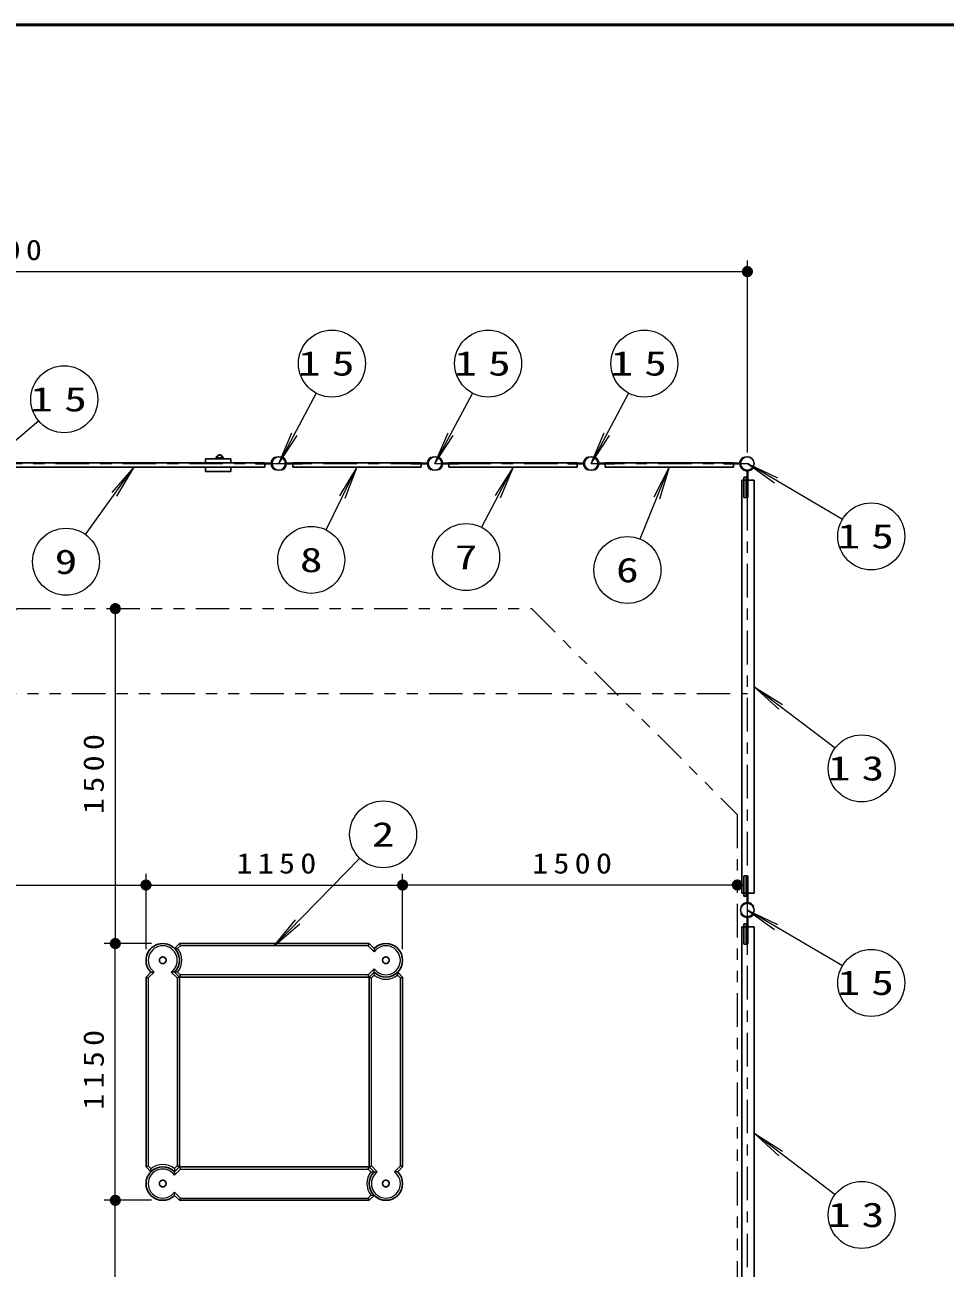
# Model space of a CAD drawing. Units: millimetres on the paper, scale 1:50. Extents: x -385 to 0, y -297 to 267.
# Drawn here: x -248.3 to -165.8, y 155.6 to 267 of the extents above; entities that cross this region are included whole.
import ezdxf
from ezdxf.enums import TextEntityAlignment as Align

# ---------------------------------------------------------------- set-up
doc = ezdxf.new("R2010")
doc.units = ezdxf.units.MM
for name, pattern in [('USER1', [4.5, 2.5, -2]), ('USER2', [6, 3, -1, 1, -1]), ('USER3', [8, 3, -1, 1, -1, 1, -1])]:
    doc.linetypes.add(name, pattern=pattern)
doc.layers.add('LY_1', color=7, linetype='Continuous', lineweight=25)
doc.styles.add('ＭＳ ゴシック', font='')
doc.styles.get('ＭＳ ゴシック').set_extended_font_data('MS Gothic')

# ---------------------------------------------------------------- blocks, each defined once
blk = doc.blocks.new('filled_dot')
at = {"color": 0, "linetype": 'Continuous', "lineweight": -2, "const_width": 1.25}
blk.add_lwpolyline([(-0.625, 0, 1), (0.625, 0, 1)], format="xyb", close=True, dxfattribs=at)

msp = doc.modelspace()

# ---------------------------------------------------------------- linework, layer by layer
at = {"layer": 'LY_1', "lineweight": 50}
msp.add_line((0, 267), (-385, 267), dxfattribs=at)
at = {"layer": 'LY_1', "lineweight": 13}
for p, q in [((-183.557, 228.706), (-183.557, 245.899)), ((-317.557, 244.899), (-183.557, 244.899)), ((-222.202, 234.012), (-225.557, 227.706)), ((-208.202, 234.012), (-211.557, 227.706)), ((-194.202, 234.012), (-197.557, 227.706)), ((-247.071, 231.516), (-251.557, 227.706)), ((-225.557, 227.706), (-224.384, 230.467)), ((-225.557, 227.706), (-223.923, 230.221)), ((-211.557, 227.706), (-210.384, 230.467)), ((-211.557, 227.706), (-209.923, 230.221)), ((-197.557, 227.706), (-196.384, 230.467)), ((-197.557, 227.706), (-195.923, 230.221)), ((-242.879, 221.349), (-238.557, 227.374)), ((-238.557, 227.374), (-240.512, 225.098)), ((-238.557, 227.374), (-240.087, 224.793)), ((-221.323, 221.768), (-218.557, 227.374)), ((-218.557, 227.374), (-220.114, 224.809)), ((-218.557, 227.374), (-219.645, 224.578)), ((-207.378, 221.983), (-204.557, 227.374)), ((-204.557, 227.374), (-206.174, 224.847)), ((-204.557, 227.374), (-205.711, 224.604)), ((-193.177, 220.946), (-190.557, 227.374)), ((-190.557, 227.374), (-191.927, 224.705)), ((-190.557, 227.374), (-191.443, 224.507)), ((-183.557, 227.706), (-181.113, 225.967)), ((-183.557, 227.706), (-180.848, 226.417)), ((-175.037, 222.701), (-183.557, 227.706)), ((-240.207, 214.706), (-240.207, 184.706)), ((-182.957, 207.706), (-180.733, 205.692)), ((-182.957, 207.706), (-180.417, 206.109)), ((-175.702, 202.206), (-182.957, 207.706)), ((-218.299, 192.344), (-225.957, 184.506)), ((-237.457, 184.206), (-237.457, 190.948)), ((-214.457, 184.206), (-214.457, 190.948)), ((-267.457, 189.948), (-237.457, 189.948)), ((-237.457, 189.948), (-214.457, 189.948)), ((-184.457, 189.948), (-214.457, 189.948)), ((-183.557, 187.706), (-181.113, 185.967)), ((-183.557, 187.706), (-180.848, 186.417)), ((-175.037, 182.701), (-183.557, 187.706)), ((-225.957, 184.506), (-224.056, 186.826)), ((-225.957, 184.506), (-223.682, 186.461)), ((-236.957, 184.706), (-241.207, 184.706)), ((-240.207, 161.706), (-240.207, 184.706)), ((-234.622, 184.258), (-234.374, 184.506)), ((-234.374, 184.506), (-234.457, 184.706)), ((-217.54, 184.506), (-234.374, 184.506)), ((-217.457, 184.706), (-217.54, 184.506)), ((-217.007, 183.972), (-217.54, 184.506)), ((-217.018, 184.266), (-217.007, 183.972)), ((-237.457, 181.706), (-237.257, 181.623)), ((-236.724, 182.156), (-237.257, 181.623)), ((-237.257, 181.623), (-237.257, 164.788)), ((-237.018, 182.145), (-236.724, 182.156)), ((-234.896, 182.145), (-235.19, 182.156)), ((-235.19, 182.156), (-234.657, 181.623)), ((-234.622, 182.153), (-234.896, 182.145)), ((-234.457, 181.706), (-234.657, 181.623)), ((-234.657, 181.623), (-234.657, 164.788)), ((-234.622, 182.153), (-234.374, 181.906)), ((-217.54, 181.906), (-234.374, 181.906)), ((-217.007, 182.439), (-217.54, 181.906)), ((-217.457, 181.706), (-217.54, 181.906)), ((-217.009, 181.87), (-217.257, 181.623)), ((-217.257, 164.788), (-217.257, 181.623)), ((-217.018, 182.145), (-217.007, 182.439)), ((-217.009, 181.87), (-217.018, 182.145)), ((-214.905, 181.87), (-214.657, 181.623)), ((-214.657, 181.623), (-214.457, 181.706)), ((-214.657, 164.788), (-214.657, 181.623)), ((-182.957, 167.706), (-180.733, 165.692)), ((-182.957, 167.706), (-180.417, 166.109)), ((-175.702, 162.206), (-182.957, 167.706)), ((-237.257, 164.788), (-237.457, 164.706)), ((-237.009, 164.541), (-237.257, 164.788)), ((-234.907, 163.972), (-234.374, 164.506)), ((-234.896, 164.266), (-234.907, 163.972)), ((-234.905, 164.541), (-234.657, 164.788)), ((-234.905, 164.541), (-234.896, 164.266)), ((-234.457, 164.706), (-234.374, 164.506)), ((-234.374, 164.506), (-217.54, 164.506)), ((-217.292, 164.258), (-217.54, 164.506)), ((-217.457, 164.706), (-217.257, 164.788)), ((-217.292, 164.258), (-217.018, 164.266)), ((-216.724, 164.255), (-217.257, 164.788)), ((-217.018, 164.266), (-216.724, 164.255)), ((-215.19, 164.255), (-214.657, 164.788)), ((-214.896, 164.266), (-215.19, 164.255)), ((-214.457, 164.706), (-214.657, 164.788)), ((-236.957, 161.706), (-241.207, 161.706)), ((-240.207, 131.706), (-240.207, 161.706)), ((-234.896, 162.145), (-234.907, 162.439)), ((-234.907, 162.439), (-234.374, 161.906)), ((-234.457, 161.706), (-234.374, 161.906)), ((-234.374, 161.906), (-217.54, 161.906)), ((-217.292, 162.153), (-217.54, 161.906)), ((-217.54, 161.906), (-217.457, 161.706))]:
    msp.add_line(p, q, dxfattribs=at)
at = {"layer": 'LY_1'}
for p, q in [((-231.087, 228.383), (-231.087, 228.204)), ((-231.05, 228.391), (-231.05, 228.204)), ((-230.674, 228.391), (-230.674, 228.204)), ((-230.637, 228.383), (-230.637, 228.204)), ((-250.307, 227.754), (-226.807, 227.754)), ((-250.307, 227.374), (-226.807, 227.374)), ((-232.138, 228.134), (-229.862, 228.134)), ((-232.138, 227.754), (-232.138, 228.134)), ((-232.138, 226.994), (-232.138, 227.374)), ((-231.087, 228.296), (-231.077, 228.204)), ((-231.087, 228.204), (-230.637, 228.204)), ((-230.946, 228.204), (-230.946, 228.134)), ((-230.778, 228.204), (-230.778, 228.134)), ((-230.637, 228.296), (-230.647, 228.204)), ((-229.862, 227.754), (-229.862, 228.134)), ((-229.862, 226.994), (-229.862, 227.374)), ((-226.226, 227.738), (-227.657, 227.738)), ((-227.657, 227.738), (-227.657, 227.674)), ((-226.223, 227.674), (-227.657, 227.674)), ((-226.807, 227.374), (-226.807, 227.754)), ((-225.868, 228.224), (-225.9, 228.28)), ((-225.246, 228.224), (-225.214, 228.28)), ((-224.891, 227.674), (-223.457, 227.674)), ((-224.888, 227.738), (-223.457, 227.738)), ((-224.307, 227.754), (-212.807, 227.754)), ((-224.307, 227.374), (-224.307, 227.754)), ((-224.307, 227.374), (-212.807, 227.374)), ((-223.457, 227.738), (-223.457, 227.674)), ((-212.226, 227.738), (-213.657, 227.738)), ((-213.657, 227.738), (-213.657, 227.674)), ((-212.223, 227.674), (-213.657, 227.674)), ((-212.807, 227.374), (-212.807, 227.754)), ((-211.868, 228.224), (-211.9, 228.28)), ((-211.246, 228.224), (-211.214, 228.28)), ((-210.891, 227.674), (-209.457, 227.674)), ((-210.888, 227.738), (-209.457, 227.738)), ((-210.307, 227.754), (-198.807, 227.754)), ((-210.307, 227.374), (-210.307, 227.754)), ((-210.307, 227.374), (-198.807, 227.374)), ((-209.457, 227.738), (-209.457, 227.674)), ((-198.226, 227.738), (-199.657, 227.738)), ((-199.657, 227.738), (-199.657, 227.674)), ((-198.223, 227.674), (-199.657, 227.674)), ((-198.807, 227.374), (-198.807, 227.754)), ((-197.868, 228.224), (-197.9, 228.28)), ((-197.246, 228.224), (-197.214, 228.28)), ((-196.891, 227.674), (-195.457, 227.674)), ((-196.888, 227.738), (-195.457, 227.738)), ((-196.307, 227.754), (-184.807, 227.754)), ((-196.307, 227.374), (-196.307, 227.754)), ((-196.307, 227.374), (-184.807, 227.374)), ((-195.457, 227.738), (-195.457, 227.674)), ((-184.226, 227.738), (-185.657, 227.738)), ((-185.657, 227.738), (-185.657, 227.674)), ((-184.223, 227.674), (-185.657, 227.674)), ((-184.807, 227.374), (-184.807, 227.754)), ((-184.076, 227.394), (-184.131, 227.362)), ((-183.868, 228.224), (-183.9, 228.28)), ((-183.038, 227.394), (-182.983, 227.362)), ((-232.138, 226.994), (-229.862, 226.994)), ((-225.868, 227.187), (-225.9, 227.131)), ((-225.246, 227.187), (-225.214, 227.131)), ((-211.868, 227.187), (-211.9, 227.131)), ((-211.246, 227.187), (-211.214, 227.131)), ((-197.868, 227.187), (-197.9, 227.131)), ((-197.246, 227.187), (-197.214, 227.131)), ((-184.057, 226.203), (-184.057, 189.208)), ((-184.057, 226.203), (-182.957, 226.203)), ((-183.868, 227.187), (-183.9, 227.131)), ((-183.889, 226.412), (-183.889, 224.712)), ((-183.629, 226.472), (-183.829, 226.472)), ((-183.669, 224.772), (-183.669, 226.361)), ((-183.669, 226.361), (-183.589, 226.361)), ((-183.589, 227.037), (-183.589, 224.782)), ((-183.525, 227.037), (-183.525, 224.782)), ((-182.957, 226.203), (-182.957, 189.208)), ((-183.549, 224.652), (-183.829, 224.652)), ((-183.549, 224.772), (-183.669, 224.772)), ((-183.525, 224.782), (-183.589, 224.782)), ((-183.509, 224.732), (-183.509, 224.692)), ((-183.889, 189), (-183.889, 190.7)), ((-183.549, 190.76), (-183.829, 190.76)), ((-183.669, 190.64), (-183.669, 189.05)), ((-183.549, 190.64), (-183.669, 190.64)), ((-183.589, 188.375), (-183.589, 190.63)), ((-183.525, 190.63), (-183.589, 190.63)), ((-183.525, 188.375), (-183.525, 190.63)), ((-183.509, 190.68), (-183.509, 190.72)), ((-184.057, 189.208), (-182.957, 189.208)), ((-183.629, 188.94), (-183.829, 188.94)), ((-183.669, 189.05), (-183.589, 189.05)), ((-184.076, 188.017), (-184.131, 188.049)), ((-184.076, 187.394), (-184.131, 187.362)), ((-183.038, 188.017), (-182.983, 188.049)), ((-183.038, 187.394), (-182.983, 187.362)), ((-184.057, 186.203), (-184.057, 149.208)), ((-184.057, 186.203), (-182.957, 186.203)), ((-183.889, 186.412), (-183.889, 184.712)), ((-183.629, 186.472), (-183.829, 186.472)), ((-183.669, 184.772), (-183.669, 186.361)), ((-183.669, 186.361), (-183.589, 186.361)), ((-183.589, 187.037), (-183.589, 184.782)), ((-183.525, 187.037), (-183.525, 184.782)), ((-182.957, 186.203), (-182.957, 149.208)), ((-234.896, 184.266), (-234.457, 184.706)), ((-234.622, 184.258), (-234.896, 184.266)), ((-217.457, 184.706), (-234.457, 184.706)), ((-217.018, 184.266), (-217.457, 184.706)), ((-183.549, 184.652), (-183.829, 184.652)), ((-183.549, 184.772), (-183.669, 184.772)), ((-183.525, 184.782), (-183.589, 184.782)), ((-183.509, 184.732), (-183.509, 184.692)), ((-237.018, 182.145), (-237.457, 181.706)), ((-237.457, 181.706), (-237.457, 164.706)), ((-234.896, 182.145), (-234.457, 181.706)), ((-234.374, 181.906), (-234.457, 181.706)), ((-217.457, 181.706), (-234.457, 181.706)), ((-234.457, 181.706), (-234.457, 164.706)), ((-217.018, 182.145), (-217.457, 181.706)), ((-217.257, 181.623), (-217.457, 181.706)), ((-217.457, 164.706), (-217.457, 181.706)), ((-214.905, 181.87), (-214.896, 182.145)), ((-214.896, 182.145), (-214.457, 181.706)), ((-214.457, 164.706), (-214.457, 181.706)), ((-237.018, 164.266), (-237.457, 164.706)), ((-237.009, 164.541), (-237.018, 164.266)), ((-234.896, 164.266), (-234.457, 164.706)), ((-234.657, 164.788), (-234.457, 164.706)), ((-234.457, 164.706), (-217.457, 164.706)), ((-217.54, 164.506), (-217.457, 164.706)), ((-217.018, 164.266), (-217.457, 164.706)), ((-214.896, 164.266), (-214.457, 164.706)), ((-234.896, 162.145), (-234.457, 161.706)), ((-234.457, 161.706), (-217.457, 161.706)), ((-217.018, 162.145), (-217.457, 161.706)), ((-217.292, 162.153), (-217.018, 162.145))]:
    msp.add_line(p, q, dxfattribs=at)
at = {"layer": 'LY_1', "linetype": 'USER2', "lineweight": 13}
for p in [(-317.557, 227.706), (-183.557, 107.706)]:
    msp.add_line(p, (-183.557, 227.706), dxfattribs=at)
at = {"layer": 'LY_1', "linetype": 'USER3', "lineweight": 13}
msp.add_line((-260.092, 207.101), (-183.557, 207.101), dxfattribs=at)
at = {"layer": 'LY_1'}
for points in [[(-230.537, 228.134), (-230.54, 228.179), (-230.548, 228.223), (-230.561, 228.266), (-230.58, 228.307), (-230.604, 228.344), (-230.632, 228.378), (-230.664, 228.408), (-230.699, 228.433), (-230.737, 228.453), (-230.778, 228.468), (-230.819, 228.477), (-230.862, 228.48), (-230.904, 228.477), (-230.946, 228.468), (-230.986, 228.453), (-231.024, 228.433), (-231.06, 228.408), (-231.092, 228.378), (-231.12, 228.344), (-231.143, 228.307), (-231.162, 228.266), (-231.176, 228.223), (-231.184, 228.179), (-231.187, 228.134)], [(-230.674, 228.391), (-230.716, 228.42), (-230.762, 228.442), (-230.811, 228.455), (-230.862, 228.46), (-230.912, 228.455), (-230.961, 228.442), (-231.007, 228.42), (-231.05, 228.391)]]:
    msp.add_lwpolyline(points, dxfattribs=at)
at = {"layer": 'LY_1', "linetype": 'USER3', "lineweight": 13}
msp.add_lwpolyline([(-202.909, 214.706), (-184.457, 196.253), (-184.457, 150.158), (-202.909, 131.706), (-249.005, 131.706), (-267.457, 150.158), (-267.457, 196.253), (-249.005, 214.706)], close=True, dxfattribs=at)
msp.add_lwpolyline([(-202.909, 214.706), (-184.457, 196.253), (-184.457, 150.158), (-202.909, 131.706), (-249.005, 131.706), (-267.457, 150.158), (-267.457, 196.253), (-249.005, 214.706)], close=True, dxfattribs=at)
at = {"layer": 'LY_1', "lineweight": 13}
for centre in [(-220.793, 236.661), (-206.793, 236.661), (-192.793, 236.661), (-244.784, 233.458), (-172.451, 221.182), (-244.628, 218.912), (-222.65, 219.077), (-208.769, 219.325), (-194.31, 218.168), (-173.311, 200.394), (-216.203, 194.489), (-172.451, 181.182), (-173.311, 160.394)]:
    msp.add_circle(centre, 3, dxfattribs=at)
at = {"layer": 'LY_1'}
for centre, radius in [((-225.557, 227.706), 0.605), ((-211.557, 227.706), 0.605), ((-197.557, 227.706), 0.605), ((-183.557, 227.706), 0.605), ((-183.557, 187.706), 0.605), ((-235.957, 183.206), 0.3), ((-215.957, 183.206), 0.3), ((-235.957, 163.206), 0.3), ((-215.957, 163.206), 0.3)]:
    msp.add_circle(centre, radius, dxfattribs=at)
at = {"layer": 'LY_1', "linetype": 'USER1'}
for centre in [(-235.957, 183.206), (-215.957, 183.206), (-235.957, 163.206), (-215.957, 163.206)]:
    msp.add_circle(centre, 0.3, dxfattribs=at)
at = {"layer": 'LY_1'}
for centre, radius, start, end in [((-225.557, 227.706), 0.669, 120.85647, 239.14353), ((-225.557, 227.706), 0.669, 300.85647, 59.14353), ((-211.557, 227.706), 0.669, 120.85647, 239.14353), ((-211.557, 227.706), 0.669, 300.85647, 59.14353), ((-197.557, 227.706), 0.669, 120.85647, 239.14353), ((-197.557, 227.706), 0.669, 300.85647, 59.14353), ((-183.557, 227.706), 0.669, 120.85647, 329.14353), ((-183.829, 226.412), 0.06, 90, 180), ((-183.629, 226.432), 0.04, 0, 90), ((-183.829, 224.712), 0.06, 180, 270), ((-183.549, 224.732), 0.04, 0, 90), ((-183.549, 224.692), 0.04, 270, 0), ((-183.829, 190.7), 0.06, 90, 180), ((-183.549, 190.72), 0.04, 0, 90), ((-183.549, 190.68), 0.04, 270, 0), ((-183.557, 187.706), 0.669, 30.85647, 149.14353), ((-183.829, 189), 0.06, 180, 270), ((-183.629, 188.98), 0.04, 270, 0), ((-183.557, 187.706), 0.669, 210.85647, 329.14353), ((-183.829, 186.412), 0.06, 90, 180), ((-183.629, 186.432), 0.04, 0, 90), ((-235.957, 183.206), 1.5, 315, 225), ((-215.957, 183.206), 1.5, 225, 135), ((-183.829, 184.712), 0.06, 180, 270), ((-183.549, 184.732), 0.04, 0, 90), ((-183.549, 184.692), 0.04, 270, 0), ((-235.957, 163.206), 1.5, 45, 315), ((-215.957, 163.206), 1.5, 135, 45)]:
    msp.add_arc(centre, radius, start, end, dxfattribs=at)
at = {"layer": 'LY_1', "lineweight": 13}
for centre, radius, start, end in [((-235.957, 183.206), 1.3, 306.15012, 233.84988), ((-235.957, 183.206), 1.7, 321.75633, 38.24367), ((-215.957, 183.206), 1.3, 216.15012, 143.84988), ((-215.957, 183.206), 1.7, 231.75633, 308.24367), ((-235.957, 163.206), 1.7, 51.75633, 128.24367), ((-235.957, 163.206), 1.3, 36.15012, 323.84988), ((-215.957, 163.206), 1.7, 141.75633, 218.24367), ((-215.957, 163.206), 1.3, 126.15012, 53.84988)]:
    msp.add_arc(centre, radius, start, end, dxfattribs=at)

# ---------------------------------------------------------------- block references
at = {"layer": 'LY_1', "lineweight": 13, "xscale": 0.4, "yscale": 0.4}
for p, rotation in [((-183.557, 244.899), 180), ((-240.207, 214.706), 270), ((-237.457, 189.948), 180), ((-214.457, 189.948), 180), ((-184.457, 189.948), 180), ((-240.207, 184.706), 90), ((-240.207, 184.706), 270), ((-240.207, 161.706), 270), ((-240.207, 161.706), 90)]:
    msp.add_blockref('filled_dot', p, dxfattribs=dict(at, rotation=rotation))
for p in [(-237.457, 189.948), (-214.457, 189.948)]:
    msp.add_blockref('filled_dot', p, dxfattribs=at)

# ---------------------------------------------------------------- texts
at = {"layer": 'LY_1', "style": 'ＭＳ ゴシック', "width": 1.35}
for s, p in [('9', (-244.628, 218.912)), ('8', (-222.65, 219.077)), ('7', (-208.769, 219.325)), ('6', (-194.31, 218.168)), ('2', (-216.203, 194.489))]:
    msp.add_text(s, height=2.199, dxfattribs=at).set_placement(p, align=Align.MIDDLE_CENTER)
at = {"layer": 'LY_1', "style": 'ＭＳ ゴシック'}
for s, insert, char_height, attachment_point in [('\\T1.33;\\W1.15;6700', (-250.129, 245.899), 1.833, 8), ('\\T1.5;\\W1.35;15', (-220.793, 236.661), 2.199, 5), ('\\T1.5;\\W1.35;15', (-206.793, 236.661), 2.199, 5), ('\\T1.5;\\W1.35;15', (-192.793, 236.661), 2.199, 5), ('\\T1.5;\\W1.35;15', (-244.784, 233.458), 2.199, 5), ('\\T1.5;\\W1.35;15', (-172.451, 221.182), 2.199, 5), ('\\T1.5;\\W1.35;13', (-173.311, 200.394), 2.199, 5), ('\\T1.33;\\W1.15;1150', (-225.536, 190.948), 1.833, 8), ('\\T1.33;\\W1.15;1500', (-199.036, 190.948), 1.833, 8), ('\\T1.5;\\W1.35;15', (-172.451, 181.182), 2.199, 5), ('\\T1.5;\\W1.35;13', (-173.311, 160.394), 2.199, 5)]:
    msp.add_mtext(s, dxfattribs=dict(at, insert=insert, char_height=char_height, attachment_point=attachment_point))
at = {"layer": 'LY_1', "char_height": 1.833, "attachment_point": 8, "rotation": 90, "style": 'ＭＳ ゴシック'}
for s, insert in [('\\T1.33;\\W1.15;1500', (-241.207, 200.127)), ('\\T1.33;\\W1.15;1150', (-241.207, 173.627))]:
    msp.add_mtext(s, dxfattribs=dict(at, insert=insert))

doc.saveas('drawing.dxf')
